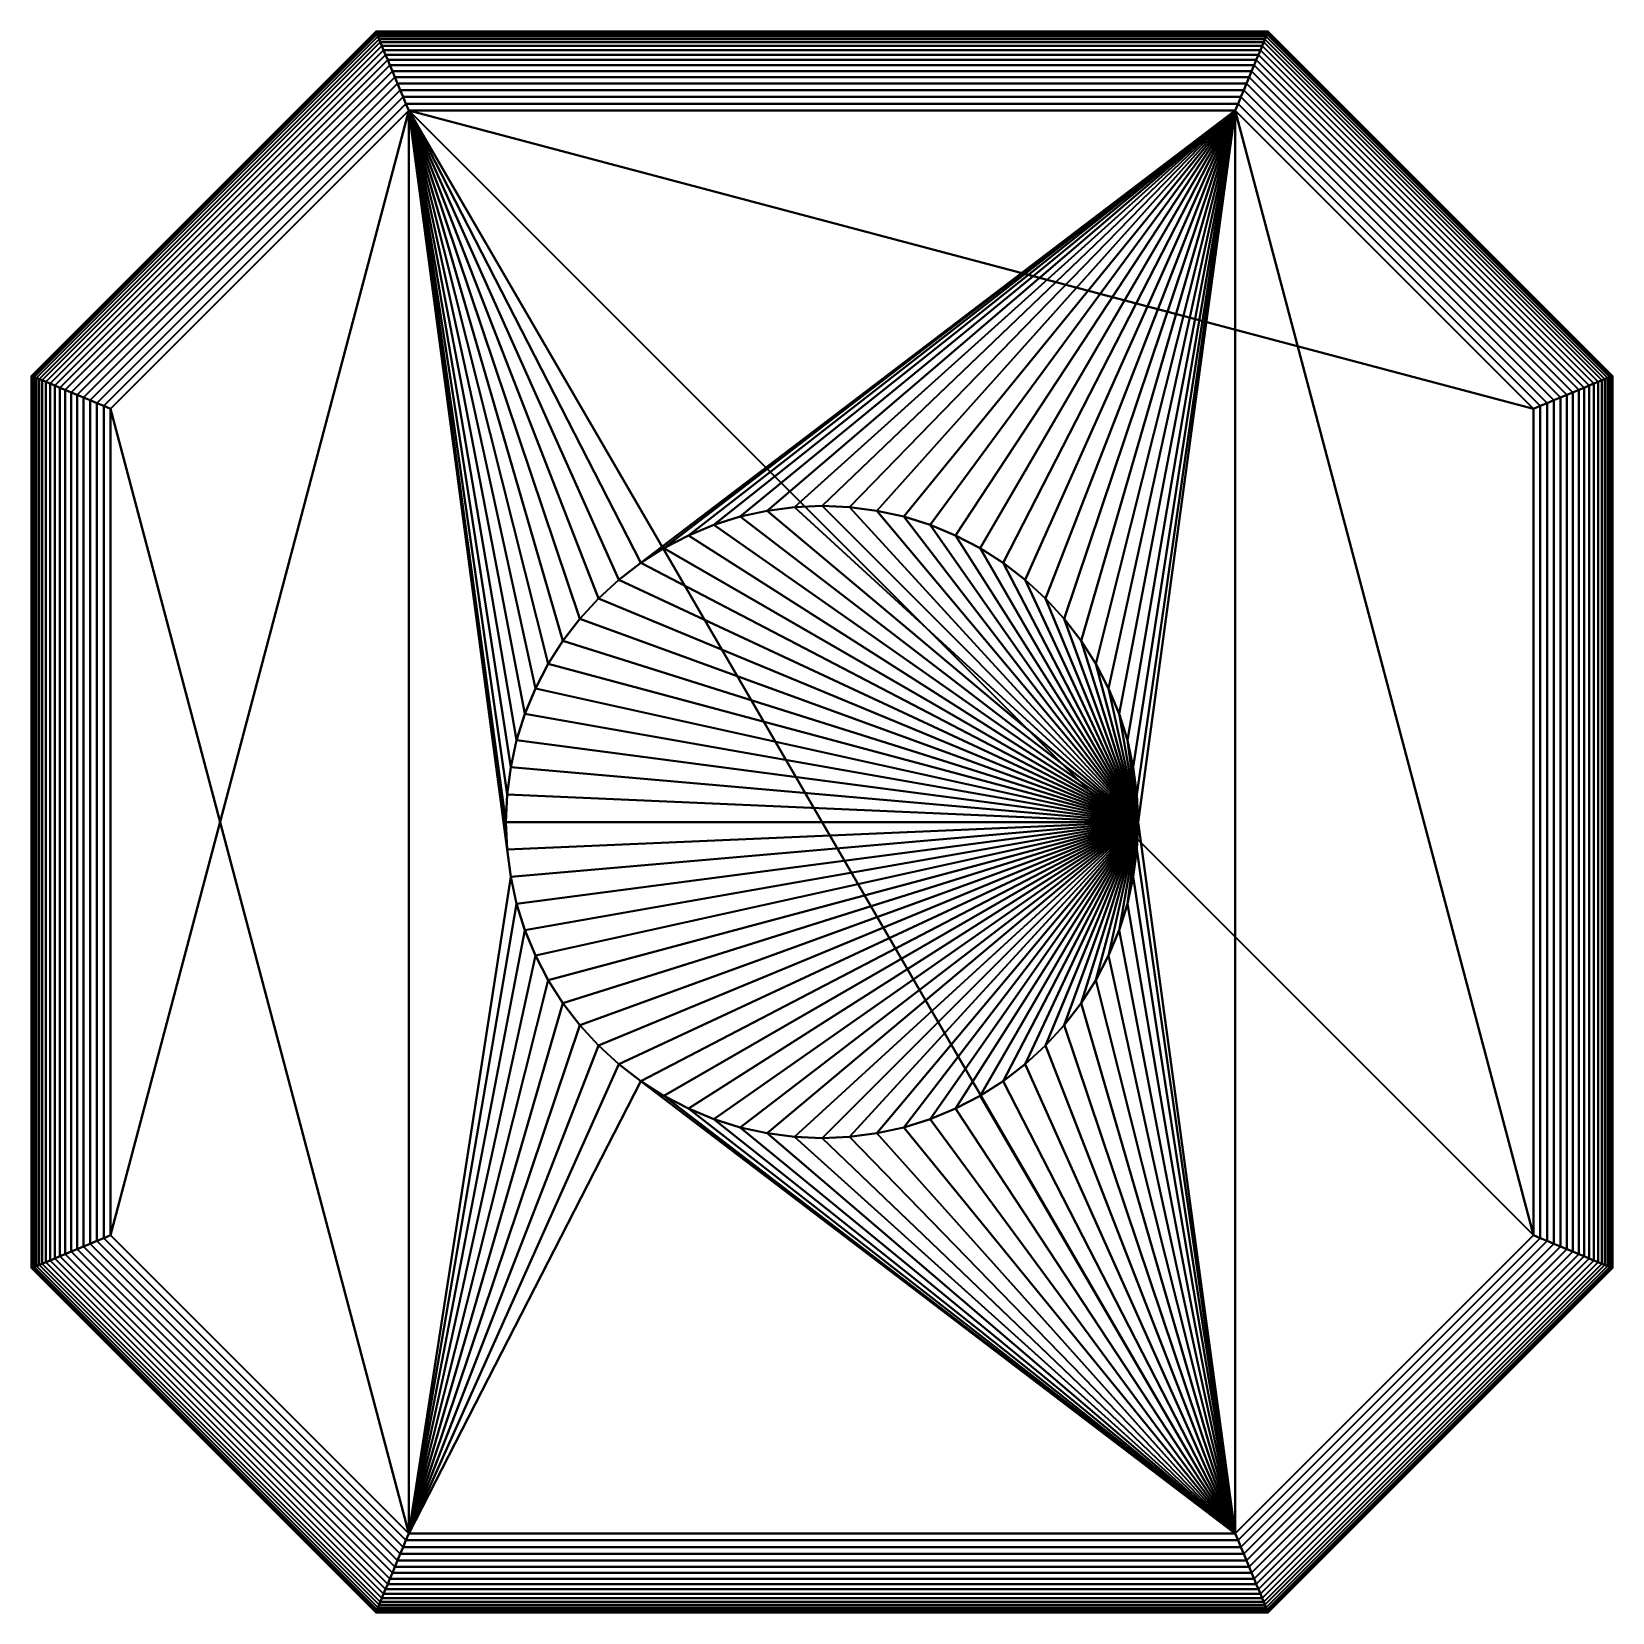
# Model space of a CAD drawing. Header units: millimetres. Extents: x 2 to 22, y -10 to 10.
import ezdxf

# ---------------------------------------------------------------- set-up
doc = ezdxf.new("R2010")
doc.units = ezdxf.units.MM
doc.layers.add('001', color=4, linetype='Continuous', lineweight=35)

msp = doc.modelspace()

# ---------------------------------------------------------------- meshes
at = {"layer": '001'}
mesh = msp.add_polyface(dxfattribs=at)
corners = [(2, 5.643, 1), (2, 5.643, 3), (6.357, 10, 3), (6.357, 10, 1), (2.004, 5.642, 3.087), (6.358, 9.996, 3.087), (6.358, 9.996, 0.913), (2.004, 5.642, 0.913), (6.664, 9.259, 0.034), (6.699, 9.174, 0.015), (2.826, 5.301, 0.015), (2.741, 5.336, 0.034), (6.629, 9.342, 0.06), (2.658, 5.371, 0.06), (6.596, 9.423, 0.094), (2.577, 5.404, 0.094), (6.564, 9.5, 0.134), (2.5, 5.436, 0.134), (6.533, 9.574, 0.181), (2.426, 5.467, 0.181), (6.505, 9.643, 0.234), (2.357, 5.495, 0.234), (6.478, 9.707, 0.293), (2.293, 5.522, 0.293), (6.454, 9.766, 0.357), (2.234, 5.546, 0.357), (6.432, 9.819, 0.426), (2.181, 5.568, 0.426), (6.412, 9.866, 0.5), (2.134, 5.588, 0.5), (6.396, 9.906, 0.577), (2.094, 5.604, 0.577), (6.382, 9.94, 0.658), (2.06, 5.618, 0.658), (6.371, 9.966, 0.741), (2.034, 5.629, 0.741), (6.363, 9.985, 0.826), (2.015, 5.637, 0.826), (6.363, 9.985, 3.174), (2.015, 5.637, 3.174), (6.371, 9.966, 3.259), (2.034, 5.629, 3.259), (6.382, 9.94, 3.342), (2.06, 5.618, 3.342), (6.396, 9.906, 3.423), (2.094, 5.604, 3.423), (6.412, 9.866, 3.5), (2.134, 5.588, 3.5), (6.432, 9.819, 3.574), (2.181, 5.568, 3.574), (6.454, 9.766, 3.643), (2.234, 5.546, 3.643), (6.478, 9.707, 3.707), (2.293, 5.522, 3.707), (6.505, 9.643, 3.766), (2.357, 5.495, 3.766), (6.533, 9.574, 3.819), (2.426, 5.467, 3.819), (6.564, 9.5, 3.866), (2.5, 5.436, 3.866), (6.596, 9.423, 3.906), (2.577, 5.404, 3.906), (6.629, 9.342, 3.94), (2.658, 5.371, 3.94), (6.664, 9.259, 3.966), (2.741, 5.336, 3.966), (6.699, 9.174, 3.985), (2.826, 5.301, 3.985)]
mesh.append_faces([[corners[k] for k in face] for face in [(0, 1, 2, 3), (4, 5, 2, 1), (0, 3, 6, 7), (8, 9, 10, 11), (12, 8, 11, 13), (14, 12, 13, 15), (16, 14, 15, 17), (18, 16, 17, 19), (20, 18, 19, 21), (22, 20, 21, 23), (24, 22, 23, 25), (26, 24, 25, 27), (28, 26, 27, 29), (30, 28, 29, 31), (32, 30, 31, 33), (34, 32, 33, 35), (36, 34, 35, 37), (6, 36, 37, 7), (38, 5, 4, 39), (40, 38, 39, 41), (42, 40, 41, 43), (44, 42, 43, 45), (46, 44, 45, 47), (48, 46, 47, 49), (50, 48, 49, 51), (52, 50, 51, 53), (54, 52, 53, 55), (56, 54, 55, 57), (58, 56, 57, 59), (60, 58, 59, 61), (62, 60, 61, 63), (64, 62, 63, 65), (66, 64, 65, 67)]])
mesh = msp.add_polyface(dxfattribs=at)
corners = [(17.229, 9, 4), (6.771, 9, 4), (9.706, 3.277, 4), (8.375, 1.69, 4), (8.536, 2, 4), (8.723, 2.294, 4), (8.936, 2.571, 4), (9.172, 2.828, 4), (9.429, 3.064, 4), (6.358, 9.996, 3.087), (17.642, 9.996, 3.087), (17.643, 10, 3), (6.357, 10, 3), (17.265, 9.087, 3.996), (6.735, 9.087, 3.996), (6.735, 9.087, 0.004), (17.265, 9.087, 0.004), (17.229, 9), (6.771, 9), (6.357, 10, 1), (17.643, 10, 1), (17.642, 9.996, 0.913), (6.358, 9.996, 0.913), (17.301, 9.174, 0.015), (6.699, 9.174, 0.015), (17.336, 9.259, 0.034), (6.664, 9.259, 0.034), (17.371, 9.342, 0.06), (6.629, 9.342, 0.06), (17.404, 9.423, 0.094), (6.596, 9.423, 0.094), (17.436, 9.5, 0.134), (6.564, 9.5, 0.134), (17.467, 9.574, 0.181), (6.533, 9.574, 0.181), (17.495, 9.643, 0.234), (6.505, 9.643, 0.234), (17.522, 9.707, 0.293), (6.478, 9.707, 0.293), (17.546, 9.766, 0.357), (6.454, 9.766, 0.357), (17.568, 9.819, 0.426), (6.432, 9.819, 0.426), (17.604, 9.906, 0.577), (17.588, 9.866, 0.5), (6.412, 9.866, 0.5), (6.396, 9.906, 0.577), (17.618, 9.94, 0.658), (6.382, 9.94, 0.658), (17.629, 9.966, 0.741), (6.371, 9.966, 0.741), (17.637, 9.985, 0.826), (6.363, 9.985, 0.826), (17.637, 9.985, 3.174), (6.363, 9.985, 3.174), (17.618, 9.94, 3.342), (17.629, 9.966, 3.259), (6.371, 9.966, 3.259), (6.382, 9.94, 3.342), (17.604, 9.906, 3.423), (6.396, 9.906, 3.423), (17.568, 9.819, 3.574), (17.588, 9.866, 3.5), (6.412, 9.866, 3.5), (6.432, 9.819, 3.574), (17.546, 9.766, 3.643), (6.454, 9.766, 3.643), (17.522, 9.707, 3.707), (6.478, 9.707, 3.707), (17.436, 9.5, 3.866), (17.467, 9.574, 3.819), (6.533, 9.574, 3.819), (6.564, 9.5, 3.866), (17.371, 9.342, 3.94), (17.404, 9.423, 3.906), (6.596, 9.423, 3.906), (6.629, 9.342, 3.94)]
mesh.append_faces([[corners[k] for k in face] for face in [(9, 10, 11, 12), (1, 0, 13, 14), (15, 16, 17, 18), (19, 20, 21, 22), (23, 16, 15, 24), (25, 23, 24, 26), (27, 25, 26, 28), (29, 27, 28, 30), (31, 29, 30, 32), (33, 31, 32, 34), (35, 33, 34, 36), (37, 35, 36, 38), (39, 37, 38, 40), (41, 39, 40, 42), (43, 44, 45, 46), (47, 43, 46, 48), (49, 47, 48, 50), (21, 51, 52, 22), (53, 10, 9, 54), (55, 56, 57, 58), (59, 55, 58, 60), (61, 62, 63, 64), (65, 61, 64, 66), (67, 65, 66, 68), (69, 70, 71, 72), (73, 74, 75, 76)]])
mesh.append_faces([[corners[k] for k in face] for face in [(1, 3, 4), (1, 4, 5), (1, 5, 6), (1, 6, 7), (1, 7, 8), (1, 8, 2)]], dxfattribs={"vtx0": -1, "vtx2": -1})
mesh.append_faces([[corners[k] for k in face] for face in [(0, 1, 2)]], dxfattribs={"vtx1": -1, "vtx2": -1})
mesh = msp.add_polyface(dxfattribs=at)
corners = [(6.357, 10, 1), (6.357, 10, 3), (17.643, 10, 3), (17.643, 10, 1), (17.229, 9, 4), (9.706, 3.277, 4), (10, 3.464, 4), (10.31, 3.625, 4), (10.632, 3.759, 4), (10.965, 3.864, 4), (11.305, 3.939, 4), (11.651, 3.985, 4), (12, 4, 4), (12.349, 3.985, 4), (12.695, 3.939, 4), (13.035, 3.864, 4), (13.368, 3.759, 4), (13.69, 3.625, 4), (14, 3.464, 4), (14.294, 3.277, 4), (14.571, 3.064, 4), (14.828, 2.828, 4), (15.064, 2.571, 4), (15.277, 2.294, 4), (6.771, 9), (17.229, 9), (21, 5.229), (12.695, 3.939, 25), (13.035, 3.864, 25), (12.349, 3.985, 25), (12, 4, 25), (17.588, 9.866, 0.5), (17.568, 9.819, 0.426), (6.432, 9.819, 0.426), (6.412, 9.866, 0.5), (17.637, 9.985, 0.826), (17.629, 9.966, 0.741), (6.371, 9.966, 0.741), (6.363, 9.985, 0.826), (17.629, 9.966, 3.259), (17.637, 9.985, 3.174), (6.363, 9.985, 3.174), (6.371, 9.966, 3.259), (17.588, 9.866, 3.5), (17.604, 9.906, 3.423), (6.396, 9.906, 3.423), (6.412, 9.866, 3.5), (17.495, 9.643, 3.766), (17.522, 9.707, 3.707), (6.478, 9.707, 3.707), (6.505, 9.643, 3.766), (17.467, 9.574, 3.819), (6.533, 9.574, 3.819), (17.404, 9.423, 3.906), (17.436, 9.5, 3.866), (6.564, 9.5, 3.866), (6.596, 9.423, 3.906), (17.336, 9.259, 3.966), (17.371, 9.342, 3.94), (6.629, 9.342, 3.94), (6.664, 9.259, 3.966), (17.301, 9.174, 3.985), (6.699, 9.174, 3.985), (17.265, 9.087, 3.996), (6.735, 9.087, 3.996)]
mesh.append_faces([[corners[k] for k in face] for face in [(0, 1, 2, 3), (15, 14, 27, 28), (14, 13, 29, 27), (13, 12, 30, 29), (31, 32, 33, 34), (35, 36, 37, 38), (39, 40, 41, 42), (43, 44, 45, 46), (47, 48, 49, 50), (51, 47, 50, 52), (53, 54, 55, 56), (57, 58, 59, 60), (61, 57, 60, 62), (63, 61, 62, 64)]])
mesh.append_faces([[corners[k] for k in face] for face in [(4, 5, 6), (4, 6, 7), (4, 7, 8), (4, 8, 9), (4, 9, 10), (4, 10, 11), (4, 11, 12), (4, 12, 13), (4, 13, 14), (4, 14, 15), (4, 15, 16), (4, 16, 17), (4, 17, 18), (4, 18, 19), (4, 19, 20), (4, 20, 21), (4, 21, 22), (4, 22, 23)]], dxfattribs={"vtx0": -1, "vtx2": -1})
mesh.append_faces([[corners[k] for k in face] for face in [(24, 25, 26)]], dxfattribs={"vtx2": -1})
mesh = msp.add_polyface(dxfattribs=at)
corners = [(17.643, 10, 1), (17.643, 10, 3), (22, 5.643, 3), (22, 5.643, 1), (17.642, 9.996, 3.087), (21.996, 5.642, 3.087), (21.996, 5.642, 0.913), (17.642, 9.996, 0.913), (21.259, 5.336, 0.034), (21.174, 5.301, 0.015), (17.301, 9.174, 0.015), (17.336, 9.259, 0.034), (21.342, 5.371, 0.06), (17.371, 9.342, 0.06), (21.423, 5.404, 0.094), (17.404, 9.423, 0.094), (21.5, 5.436, 0.134), (17.436, 9.5, 0.134), (21.574, 5.467, 0.181), (17.467, 9.574, 0.181), (21.643, 5.495, 0.234), (17.495, 9.643, 0.234), (21.707, 5.522, 0.293), (17.522, 9.707, 0.293), (21.766, 5.546, 0.357), (17.546, 9.766, 0.357), (21.819, 5.568, 0.426), (17.568, 9.819, 0.426), (21.866, 5.588, 0.5), (17.588, 9.866, 0.5), (21.906, 5.604, 0.577), (17.604, 9.906, 0.577), (21.94, 5.618, 0.658), (17.618, 9.94, 0.658), (21.966, 5.629, 0.741), (17.629, 9.966, 0.741), (21.985, 5.637, 0.826), (17.637, 9.985, 0.826), (21.985, 5.637, 3.174), (17.637, 9.985, 3.174), (21.966, 5.629, 3.259), (17.629, 9.966, 3.259), (21.94, 5.618, 3.342), (17.618, 9.94, 3.342), (21.906, 5.604, 3.423), (17.604, 9.906, 3.423), (21.866, 5.588, 3.5), (17.588, 9.866, 3.5), (21.819, 5.568, 3.574), (17.568, 9.819, 3.574), (21.766, 5.546, 3.643), (17.546, 9.766, 3.643), (21.707, 5.522, 3.707), (17.522, 9.707, 3.707), (21.643, 5.495, 3.766), (17.495, 9.643, 3.766), (21.574, 5.467, 3.819), (17.467, 9.574, 3.819), (21.5, 5.436, 3.866), (17.436, 9.5, 3.866), (21.423, 5.404, 3.906), (17.404, 9.423, 3.906), (21.342, 5.371, 3.94), (17.371, 9.342, 3.94), (21.259, 5.336, 3.966), (17.336, 9.259, 3.966), (21.174, 5.301, 3.985), (17.301, 9.174, 3.985)]
mesh.append_faces([[corners[k] for k in face] for face in [(0, 1, 2, 3), (4, 5, 2, 1), (0, 3, 6, 7), (8, 9, 10, 11), (12, 8, 11, 13), (14, 12, 13, 15), (16, 14, 15, 17), (18, 16, 17, 19), (20, 18, 19, 21), (22, 20, 21, 23), (24, 22, 23, 25), (26, 24, 25, 27), (28, 26, 27, 29), (30, 28, 29, 31), (32, 30, 31, 33), (34, 32, 33, 35), (36, 34, 35, 37), (6, 36, 37, 7), (38, 5, 4, 39), (40, 38, 39, 41), (42, 40, 41, 43), (44, 42, 43, 45), (46, 44, 45, 47), (48, 46, 47, 49), (50, 48, 49, 51), (52, 50, 51, 53), (54, 52, 53, 55), (56, 54, 55, 57), (58, 56, 57, 59), (60, 58, 59, 61), (62, 60, 61, 63), (64, 62, 63, 65), (66, 64, 65, 67)]])
mesh = msp.add_polyface(dxfattribs=at)
corners = [(6.771, 9, 4), (3, 5.229, 4), (6.771, -9, 4), (8.061, -0.695, 4), (8.015, -0.349, 4), (8, 0, 4), (8.015, 0.349, 4), (8.061, 0.695, 4), (2.004, -5.642, 3.087), (2.004, 5.642, 3.087), (2, 5.643, 3), (2, -5.643, 3), (3, -5.229, 4), (2.913, 5.265, 3.996), (2.913, -5.265, 3.996), (6.735, 9.087, 3.996), (6.771, 9), (3, -5.229), (3, 5.229), (2.913, -5.265, 0.004), (2.913, 5.265, 0.004), (6.735, 9.087, 0.004), (2.826, 5.301, 0.015), (2.826, -5.301, 0.015), (2.741, 5.336, 0.034), (2.741, -5.336, 0.034), (2.5, 5.436, 0.134), (2.577, 5.404, 0.094), (2.577, -5.404, 0.094), (2.5, -5.436, 0.134), (2.426, 5.467, 0.181), (2.426, -5.467, 0.181), (2.357, 5.495, 0.234), (2.357, -5.495, 0.234), (2.181, 5.568, 0.426), (2.234, 5.546, 0.357), (2.234, -5.546, 0.357), (2.181, -5.568, 0.426), (2.094, 5.604, 0.577), (2.134, 5.588, 0.5), (2.134, -5.588, 0.5), (2.094, -5.604, 0.577), (2.06, 5.618, 0.658), (2.06, -5.618, 0.658), (2.034, 5.629, 0.741), (2.034, -5.629, 0.741), (2.015, 5.637, 0.826), (2.015, -5.637, 0.826), (6.699, 9.174, 0.015), (2.015, 5.637, 3.174), (2.015, -5.637, 3.174), (2.034, 5.629, 3.259), (2.034, -5.629, 3.259), (2.06, 5.618, 3.342), (2.06, -5.618, 3.342), (2.094, 5.604, 3.423), (2.094, -5.604, 3.423), (2.234, 5.546, 3.643), (2.181, 5.568, 3.574), (2.181, -5.568, 3.574), (2.234, -5.546, 3.643), (2.658, 5.371, 3.94), (2.577, 5.404, 3.906), (2.577, -5.404, 3.906), (2.658, -5.371, 3.94), (2.741, 5.336, 3.966), (2.741, -5.336, 3.966), (2.826, 5.301, 3.985), (2.826, -5.301, 3.985), (6.699, 9.174, 3.985)]
mesh.append_faces([[corners[k] for k in face] for face in [(8, 9, 10, 11), (12, 1, 13, 14), (1, 0, 15, 13), (19, 20, 18, 17), (20, 21, 16, 18), (22, 20, 19, 23), (24, 22, 23, 25), (26, 27, 28, 29), (30, 26, 29, 31), (32, 30, 31, 33), (34, 35, 36, 37), (38, 39, 40, 41), (42, 38, 41, 43), (44, 42, 43, 45), (46, 44, 45, 47), (48, 21, 20, 22), (49, 9, 8, 50), (51, 49, 50, 52), (53, 51, 52, 54), (55, 53, 54, 56), (57, 58, 59, 60), (61, 62, 63, 64), (65, 61, 64, 66), (67, 65, 66, 68), (13, 67, 68, 14), (15, 69, 67, 13)]])
mesh.append_faces([[corners[k] for k in face] for face in [(16, 17, 18)]], dxfattribs={"vtx0": -1})
mesh.append_faces([[corners[k] for k in face] for face in [(0, 3, 4), (0, 4, 5), (0, 5, 6), (0, 6, 7)]], dxfattribs={"vtx0": -1, "vtx2": -1})
mesh.append_faces([[corners[k] for k in face] for face in [(0, 1, 2)]], dxfattribs={"vtx1": -1, "vtx2": -1})
mesh = msp.add_polyface(dxfattribs=at)
corners = [(2, -5.643, 1), (2, -5.643, 3), (2, 5.643, 3), (2, 5.643, 1), (6.771, 9, 4), (6.771, -9, 4), (8.061, -0.695, 4), (8.936, -2.571, 4), (8.723, -2.294, 4), (8.536, -2, 4), (8.375, -1.69, 4), (8.241, -1.368, 4), (8.136, -1.035, 4), (3, 5.229, 4), (3, -5.229, 4), (2.913, -5.265, 3.996), (6.735, -9.087, 3.996), (6.771, 9), (6.771, -9), (3, -5.229), (6.735, -9.087, 0.004), (2.913, -5.265, 0.004), (2.004, 5.642, 0.913), (2.004, -5.642, 0.913), (8, 0, 4), (8.015, -0.349, 4), (8.015, -0.349, 25), (8, 0, 25), (8.061, -0.695, 25), (8.136, -1.035, 25), (8.241, -1.368, 25), (2.826, -5.301, 0.015), (6.699, -9.174, 0.015), (2.741, -5.336, 0.034), (6.664, -9.259, 0.034), (2.658, 5.371, 0.06), (2.741, 5.336, 0.034), (2.658, -5.371, 0.06), (2.577, 5.404, 0.094), (2.577, -5.404, 0.094), (2.293, 5.522, 0.293), (2.357, 5.495, 0.234), (2.357, -5.495, 0.234), (2.293, -5.522, 0.293), (2.234, 5.546, 0.357), (2.234, -5.546, 0.357), (2.134, 5.588, 0.5), (2.181, 5.568, 0.426), (2.181, -5.568, 0.426), (2.134, -5.588, 0.5), (2.015, 5.637, 0.826), (2.015, -5.637, 0.826), (2.826, -5.301, 3.985), (6.699, -9.174, 3.985), (2.134, 5.588, 3.5), (2.094, 5.604, 3.423), (2.094, -5.604, 3.423), (2.134, -5.588, 3.5), (2.181, 5.568, 3.574), (2.181, -5.568, 3.574), (2.293, 5.522, 3.707), (2.234, 5.546, 3.643), (2.234, -5.546, 3.643), (2.293, -5.522, 3.707), (2.357, 5.495, 3.766), (2.357, -5.495, 3.766), (2.426, 5.467, 3.819), (2.426, -5.467, 3.819), (2.5, 5.436, 3.866), (2.5, -5.436, 3.866), (2.577, 5.404, 3.906), (2.577, -5.404, 3.906)]
mesh.append_faces([[corners[k] for k in face] for face in [(0, 1, 2, 3), (5, 14, 15, 16), (20, 21, 19, 18), (0, 3, 22, 23), (24, 25, 26, 27), (25, 6, 28, 26), (6, 12, 29, 28), (12, 11, 30, 29), (31, 21, 20, 32), (33, 31, 32, 34), (35, 36, 33, 37), (38, 35, 37, 39), (40, 41, 42, 43), (44, 40, 43, 45), (46, 47, 48, 49), (22, 50, 51, 23), (15, 52, 53, 16), (54, 55, 56, 57), (58, 54, 57, 59), (60, 61, 62, 63), (64, 60, 63, 65), (66, 64, 65, 67), (68, 66, 67, 69), (70, 68, 69, 71)]])
mesh.append_faces([[corners[k] for k in face] for face in [(5, 13, 14)]], dxfattribs={"vtx0": -1})
mesh.append_faces([[corners[k] for k in face] for face in [(4, 5, 6)]], dxfattribs={"vtx0": -1, "vtx1": -1, "vtx2": -1})
mesh.append_faces([[corners[k] for k in face] for face in [(5, 7, 8), (5, 8, 9), (5, 9, 10), (5, 10, 11), (5, 11, 12), (5, 12, 6), (17, 18, 19)]], dxfattribs={"vtx0": -1, "vtx2": -1})
mesh = msp.add_polyface(dxfattribs=at)
corners = [(17.229, -9, 4), (9.706, -3.277, 4), (6.771, -9, 4), (9.429, -3.064, 4), (9.172, -2.828, 4), (8.936, -2.571, 4), (6.735, -9.087, 3.996), (17.265, -9.087, 3.996), (6.771, 9), (17.229, -9), (6.771, -9), (17.265, -9.087, 0.004), (6.735, -9.087, 0.004), (8.241, -1.368, 4), (8.375, -1.69, 4), (8.375, -1.69, 25), (8.241, -1.368, 25), (8.536, -2, 4), (8.536, -2, 25), (8.723, -2.294, 4), (8.723, -2.294, 25), (8.936, -2.571, 25), (9.172, -2.828, 25), (9.429, -3.064, 25), (9.706, -3.277, 25), (10, -3.464, 4), (10, -3.464, 25), (10.31, -3.625, 4), (10.31, -3.625, 25), (10.632, -3.759, 4), (10.632, -3.759, 25), (10.965, -3.864, 4), (10.965, -3.864, 25), (11.305, -3.939, 4), (11.305, -3.939, 25), (11.651, -3.985, 4), (11.651, -3.985, 25), (12, -4, 4), (12, -4, 25), (16, 0, 25), (8, 0, 25), (8.015, -0.349, 25), (8.061, -0.695, 25), (8.136, -1.035, 25)]
mesh.append_faces([[corners[k] for k in face] for face in [(0, 2, 6, 7), (11, 12, 10, 9), (13, 14, 15, 16), (14, 17, 18, 15), (17, 19, 20, 18), (19, 5, 21, 20), (5, 4, 22, 21), (4, 3, 23, 22), (3, 1, 24, 23), (1, 25, 26, 24), (25, 27, 28, 26), (27, 29, 30, 28), (29, 31, 32, 30), (31, 33, 34, 32), (33, 35, 36, 34), (35, 37, 38, 36)]])
mesh.append_faces([[corners[k] for k in face] for face in [(0, 1, 2)]], dxfattribs={"vtx0": -1, "vtx1": -1})
mesh.append_faces([[corners[k] for k in face] for face in [(2, 1, 3), (2, 3, 4), (2, 4, 5), (8, 9, 10), (39, 40, 41), (39, 41, 42), (39, 42, 43), (39, 43, 16), (39, 16, 15), (39, 15, 18), (39, 18, 20), (39, 20, 21), (39, 21, 22), (39, 22, 23), (39, 23, 24), (39, 24, 26)]], dxfattribs={"vtx0": -1, "vtx2": -1})
mesh = msp.add_polyface(dxfattribs=at)
corners = [(22, 5.643, 1), (22, 5.643, 3), (22, -5.643, 3), (22, -5.643, 1), (17.229, 9, 4), (15.277, 2.294, 4), (15.464, 2, 4), (15.625, 1.69, 4), (15.759, 1.368, 4), (15.864, 1.035, 4), (15.939, 0.695, 4), (15.985, 0.349, 4), (16, 0, 4), (21, -5.229, 4), (21, 5.229, 4), (21.087, 5.265, 3.996), (17.265, 9.087, 3.996), (21.996, 5.642, 3.087), (21.996, -5.642, 3.087), (21.087, -5.265, 3.996), (6.771, 9), (21, 5.229), (21, -5.229), (17.265, 9.087, 0.004), (21.087, 5.265, 0.004), (17.229, 9), (15.985, 0.349, 25), (16, 0, 25), (15.939, 0.695, 25), (15.864, 1.035, 25), (15.759, 1.368, 25), (21.174, 5.301, 0.015), (17.301, 9.174, 0.015), (21.174, 5.301, 3.985), (17.301, 9.174, 3.985), (21.966, -5.629, 3.259), (21.985, -5.637, 3.174), (21.985, 5.637, 3.174), (21.966, 5.629, 3.259), (21.94, -5.618, 3.342), (21.94, 5.618, 3.342), (21.906, -5.604, 3.423), (21.906, 5.604, 3.423), (21.866, -5.588, 3.5), (21.866, 5.588, 3.5), (21.819, -5.568, 3.574), (21.819, 5.568, 3.574), (21.766, -5.546, 3.643), (21.766, 5.546, 3.643), (21.707, -5.522, 3.707), (21.707, 5.522, 3.707), (21.643, -5.495, 3.766), (21.643, 5.495, 3.766), (21.5, -5.436, 3.866), (21.574, -5.467, 3.819), (21.574, 5.467, 3.819), (21.5, 5.436, 3.866), (21.423, -5.404, 3.906), (21.423, 5.404, 3.906), (21.174, -5.301, 3.985)]
mesh.append_faces([[corners[k] for k in face] for face in [(0, 1, 2, 3), (4, 14, 15, 16), (17, 18, 2, 1), (14, 13, 19, 15), (23, 24, 21, 25), (12, 11, 26, 27), (11, 10, 28, 26), (10, 9, 29, 28), (31, 24, 23, 32), (15, 33, 34, 16), (35, 36, 37, 38), (39, 35, 38, 40), (41, 39, 40, 42), (43, 41, 42, 44), (45, 43, 44, 46), (47, 45, 46, 48), (49, 47, 48, 50), (51, 49, 50, 52), (53, 54, 55, 56), (57, 53, 56, 58), (19, 59, 33, 15)]])
mesh.append_faces([[corners[k] for k in face] for face in [(4, 13, 14)]], dxfattribs={"vtx0": -1})
mesh.append_faces([[corners[k] for k in face] for face in [(4, 5, 6), (4, 6, 7), (4, 7, 8), (4, 8, 9), (4, 9, 10), (4, 10, 11), (4, 11, 12), (20, 21, 22), (27, 28, 29), (27, 29, 30)]], dxfattribs={"vtx0": -1, "vtx2": -1})
mesh.append_faces([[corners[k] for k in face] for face in [(27, 26, 28)]], dxfattribs={"vtx2": -1})
mesh = msp.add_polyface(dxfattribs=at)
corners = [(6.771, 9, 4), (8.061, 0.695, 4), (8.136, 1.035, 4), (8.241, 1.368, 4), (8.375, 1.69, 4), (12, 4, 4), (11.651, 3.985, 4), (11.651, 3.985, 25), (12, 4, 25), (11.305, 3.939, 4), (11.305, 3.939, 25), (10.965, 3.864, 4), (10.965, 3.864, 25), (10.632, 3.759, 4), (10.632, 3.759, 25), (10.31, 3.625, 4), (10.31, 3.625, 25), (10, 3.464, 4), (10, 3.464, 25), (9.706, 3.277, 4), (9.706, 3.277, 25), (9.429, 3.064, 4), (9.429, 3.064, 25), (9.172, 2.828, 4), (9.172, 2.828, 25), (8.936, 2.571, 4), (8.936, 2.571, 25), (8.723, 2.294, 4), (8.723, 2.294, 25), (8.536, 2, 4), (8.536, 2, 25), (8.375, 1.69, 25), (8.241, 1.368, 25), (8.136, 1.035, 25), (8.061, 0.695, 25), (8.015, 0.349, 4), (8.015, 0.349, 25), (8, 0, 4), (8, 0, 25), (16, 0, 25)]
mesh.append_faces([[corners[k] for k in face] for face in [(5, 6, 7, 8), (6, 9, 10, 7), (9, 11, 12, 10), (11, 13, 14, 12), (13, 15, 16, 14), (15, 17, 18, 16), (17, 19, 20, 18), (19, 21, 22, 20), (21, 23, 24, 22), (23, 25, 26, 24), (25, 27, 28, 26), (27, 29, 30, 28), (29, 4, 31, 30), (4, 3, 32, 31), (3, 2, 33, 32), (2, 1, 34, 33), (1, 35, 36, 34), (35, 37, 38, 36)]])
mesh.append_faces([[corners[k] for k in face] for face in [(0, 1, 2), (0, 2, 3), (0, 3, 4), (39, 18, 20), (39, 20, 22), (39, 22, 24), (39, 24, 26), (39, 26, 28), (39, 28, 30), (39, 30, 31), (39, 31, 32), (39, 32, 33), (39, 33, 34), (39, 34, 36), (39, 36, 38)]], dxfattribs={"vtx0": -1, "vtx2": -1})
mesh = msp.add_polyface(dxfattribs=at)
corners = [(6.771, 9), (21, -5.229), (17.229, -9), (14.828, -2.828, 4), (15.064, -2.571, 4), (15.064, -2.571, 25), (14.828, -2.828, 25), (15.277, -2.294, 4), (15.277, -2.294, 25), (15.464, -2, 4), (15.464, -2, 25), (15.625, -1.69, 4), (15.625, -1.69, 25), (15.759, -1.368, 4), (15.759, -1.368, 25), (15.864, -1.035, 4), (15.864, -1.035, 25), (15.939, -0.695, 4), (15.939, -0.695, 25), (15.985, -0.349, 4), (15.985, -0.349, 25), (16, 0, 4), (16, 0, 25), (10, -3.464, 25), (10.31, -3.625, 25), (10.632, -3.759, 25), (10.965, -3.864, 25), (11.305, -3.939, 25), (11.651, -3.985, 25), (12, -4, 25), (12.349, -3.985, 25), (12.695, -3.939, 25), (13.035, -3.864, 25), (13.368, -3.759, 25), (13.69, -3.625, 25), (14, -3.464, 25), (14.294, -3.277, 25), (14.571, -3.064, 25)]
mesh.append_faces([[corners[k] for k in face] for face in [(3, 4, 5, 6), (4, 7, 8, 5), (7, 9, 10, 8), (9, 11, 12, 10), (11, 13, 14, 12), (13, 15, 16, 14), (15, 17, 18, 16), (17, 19, 20, 18), (19, 21, 22, 20)]])
mesh.append_faces([[corners[k] for k in face] for face in [(22, 18, 20)]], dxfattribs={"vtx0": -1})
mesh.append_faces([[corners[k] for k in face] for face in [(0, 1, 2), (22, 23, 24), (22, 24, 25), (22, 25, 26), (22, 26, 27), (22, 27, 28), (22, 28, 29), (22, 29, 30), (22, 30, 31), (22, 31, 32), (22, 32, 33), (22, 33, 34), (22, 34, 35), (22, 35, 36), (22, 36, 37), (22, 37, 6), (22, 6, 5), (22, 5, 8), (22, 8, 10), (22, 10, 12), (22, 12, 14), (22, 14, 16), (22, 16, 18)]], dxfattribs={"vtx0": -1, "vtx2": -1})
mesh = msp.add_polyface(dxfattribs=at)
corners = [(17.229, 9, 4), (16, 0, 4), (17.229, -9, 4), (21, -5.229, 4), (15.985, -0.349, 4), (15.939, -0.695, 4), (15.864, -1.035, 4), (15.759, -1.368, 4), (17.265, -9.087, 3.996), (21.087, -5.265, 3.996), (21.087, 5.265, 0.004), (21.087, -5.265, 0.004), (21, -5.229), (21, 5.229), (22, 5.643, 1), (22, -5.643, 1), (21.996, -5.642, 0.913), (21.996, 5.642, 0.913), (17.265, -9.087, 0.004), (17.229, -9), (21.174, -5.301, 0.015), (21.174, 5.301, 0.015), (21.259, -5.336, 0.034), (21.259, 5.336, 0.034), (21.342, -5.371, 0.06), (21.342, 5.371, 0.06), (21.423, -5.404, 0.094), (21.423, 5.404, 0.094), (21.5, -5.436, 0.134), (21.5, 5.436, 0.134), (21.574, -5.467, 0.181), (21.574, 5.467, 0.181), (21.643, -5.495, 0.234), (21.643, 5.495, 0.234), (21.707, -5.522, 0.293), (21.707, 5.522, 0.293), (21.766, -5.546, 0.357), (21.766, 5.546, 0.357), (21.819, -5.568, 0.426), (21.819, 5.568, 0.426), (21.866, -5.588, 0.5), (21.866, 5.588, 0.5), (21.906, -5.604, 0.577), (21.906, 5.604, 0.577), (21.94, -5.618, 0.658), (21.94, 5.618, 0.658), (21.966, -5.629, 0.741), (21.966, 5.629, 0.741), (21.985, -5.637, 0.826), (21.985, 5.637, 0.826), (17.301, -9.174, 0.015), (21.985, -5.637, 3.174), (21.996, -5.642, 3.087), (21.996, 5.642, 3.087), (21.985, 5.637, 3.174), (21.574, -5.467, 3.819), (21.643, -5.495, 3.766), (21.643, 5.495, 3.766), (21.574, 5.467, 3.819), (21.342, -5.371, 3.94), (21.423, -5.404, 3.906), (21.423, 5.404, 3.906), (21.342, 5.371, 3.94), (21.259, -5.336, 3.966), (21.259, 5.336, 3.966), (21.174, -5.301, 3.985), (21.174, 5.301, 3.985), (17.301, -9.174, 3.985)]
mesh.append_faces([[corners[k] for k in face] for face in [(3, 2, 8, 9), (10, 11, 12, 13), (14, 15, 16, 17), (11, 18, 19, 12), (20, 11, 10, 21), (22, 20, 21, 23), (24, 22, 23, 25), (26, 24, 25, 27), (28, 26, 27, 29), (30, 28, 29, 31), (32, 30, 31, 33), (34, 32, 33, 35), (36, 34, 35, 37), (38, 36, 37, 39), (40, 38, 39, 41), (42, 40, 41, 43), (44, 42, 43, 45), (46, 44, 45, 47), (48, 46, 47, 49), (16, 48, 49, 17), (50, 18, 11, 20), (51, 52, 53, 54), (55, 56, 57, 58), (59, 60, 61, 62), (63, 59, 62, 64), (65, 63, 64, 66), (8, 67, 65, 9)]])
mesh.append_faces([[corners[k] for k in face] for face in [(0, 1, 2)]], dxfattribs={"vtx0": -1, "vtx1": -1, "vtx2": -1})
mesh.append_faces([[corners[k] for k in face] for face in [(0, 2, 3), (2, 1, 4), (2, 4, 5), (2, 5, 6), (2, 6, 7)]], dxfattribs={"vtx0": -1, "vtx2": -1})
mesh = msp.add_polyface(dxfattribs=at)
corners = [(15.864, 1.035, 4), (15.759, 1.368, 4), (15.759, 1.368, 25), (15.864, 1.035, 25), (15.625, 1.69, 4), (15.625, 1.69, 25), (15.464, 2, 4), (15.464, 2, 25), (15.277, 2.294, 4), (15.277, 2.294, 25), (15.064, 2.571, 4), (15.064, 2.571, 25), (14.828, 2.828, 4), (14.828, 2.828, 25), (14.571, 3.064, 4), (14.571, 3.064, 25), (14.294, 3.277, 4), (14.294, 3.277, 25), (14, 3.464, 4), (14, 3.464, 25), (13.69, 3.625, 4), (13.69, 3.625, 25), (13.368, 3.759, 4), (13.368, 3.759, 25), (13.035, 3.864, 4), (13.035, 3.864, 25), (16, 0, 25), (12.695, 3.939, 25), (12.349, 3.985, 25), (12, 4, 25), (11.651, 3.985, 25), (11.305, 3.939, 25), (10.965, 3.864, 25), (10.632, 3.759, 25), (10.31, 3.625, 25), (10, 3.464, 25)]
mesh.append_faces([[corners[k] for k in face] for face in [(0, 1, 2, 3), (1, 4, 5, 2), (4, 6, 7, 5), (6, 8, 9, 7), (8, 10, 11, 9), (10, 12, 13, 11), (12, 14, 15, 13), (14, 16, 17, 15), (16, 18, 19, 17), (18, 20, 21, 19), (20, 22, 23, 21), (22, 24, 25, 23)]])
mesh.append_faces([[corners[k] for k in face] for face in [(26, 2, 5), (26, 5, 7), (26, 7, 9), (26, 9, 11), (26, 11, 13), (26, 13, 15), (26, 15, 17), (26, 17, 19), (26, 19, 21), (26, 21, 23), (26, 23, 25), (26, 25, 27), (26, 27, 28), (26, 28, 29), (26, 29, 30), (26, 30, 31), (26, 31, 32), (26, 32, 33), (26, 33, 34), (26, 34, 35)]], dxfattribs={"vtx0": -1, "vtx2": -1})
mesh = msp.add_polyface(dxfattribs=at)
corners = [(17.229, -9, 4), (15.759, -1.368, 4), (15.625, -1.69, 4), (15.464, -2, 4), (15.277, -2.294, 4), (15.064, -2.571, 4), (14.828, -2.828, 4), (14.571, -3.064, 4), (14.294, -3.277, 4), (14, -3.464, 4), (13.69, -3.625, 4), (13.368, -3.759, 4), (13.035, -3.864, 4), (12.695, -3.939, 4), (12.349, -3.985, 4), (12, -4, 4), (11.651, -3.985, 4), (11.305, -3.939, 4), (10.965, -3.864, 4), (10.632, -3.759, 4), (10.31, -3.625, 4), (10, -3.464, 4), (9.706, -3.277, 4), (12.349, -3.985, 25), (12, -4, 25), (12.695, -3.939, 25), (13.035, -3.864, 25), (13.368, -3.759, 25), (13.69, -3.625, 25), (14, -3.464, 25), (14.294, -3.277, 25), (14.571, -3.064, 25), (14.828, -2.828, 25), (6.564, -9.5, 3.866), (6.533, -9.574, 3.819), (17.467, -9.574, 3.819), (17.436, -9.5, 3.866), (6.596, -9.423, 3.906), (17.404, -9.423, 3.906)]
mesh.append_faces([[corners[k] for k in face] for face in [(15, 14, 23, 24), (14, 13, 25, 23), (13, 12, 26, 25), (12, 11, 27, 26), (11, 10, 28, 27), (10, 9, 29, 28), (9, 8, 30, 29), (8, 7, 31, 30), (7, 6, 32, 31), (33, 34, 35, 36), (37, 33, 36, 38)]])
mesh.append_faces([[corners[k] for k in face] for face in [(0, 1, 2), (0, 2, 3), (0, 3, 4), (0, 4, 5), (0, 5, 6), (0, 6, 7), (0, 7, 8), (0, 8, 9), (0, 9, 10), (0, 10, 11), (0, 11, 12), (0, 12, 13), (0, 13, 14), (0, 14, 15), (0, 15, 16), (0, 16, 17), (0, 17, 18), (0, 18, 19), (0, 19, 20), (0, 20, 21), (0, 21, 22)]], dxfattribs={"vtx0": -1, "vtx2": -1})
mesh = msp.add_polyface(dxfattribs=at)
corners = [(6.357, -10, 1), (6.357, -10, 3), (2, -5.643, 3), (2, -5.643, 1), (6.358, -9.996, 3.087), (2.004, -5.642, 3.087), (2.004, -5.642, 0.913), (6.358, -9.996, 0.913), (2.658, -5.371, 0.06), (2.741, -5.336, 0.034), (6.664, -9.259, 0.034), (6.629, -9.342, 0.06), (2.577, -5.404, 0.094), (6.596, -9.423, 0.094), (2.5, -5.436, 0.134), (6.564, -9.5, 0.134), (2.426, -5.467, 0.181), (6.533, -9.574, 0.181), (2.357, -5.495, 0.234), (6.505, -9.643, 0.234), (2.293, -5.522, 0.293), (6.478, -9.707, 0.293), (2.234, -5.546, 0.357), (6.454, -9.766, 0.357), (2.181, -5.568, 0.426), (6.432, -9.819, 0.426), (2.134, -5.588, 0.5), (6.412, -9.866, 0.5), (2.094, -5.604, 0.577), (6.396, -9.906, 0.577), (2.06, -5.618, 0.658), (6.382, -9.94, 0.658), (2.034, -5.629, 0.741), (6.371, -9.966, 0.741), (2.015, -5.637, 0.826), (6.363, -9.985, 0.826), (2.015, -5.637, 3.174), (6.363, -9.985, 3.174), (2.034, -5.629, 3.259), (6.371, -9.966, 3.259), (2.06, -5.618, 3.342), (6.382, -9.94, 3.342), (2.094, -5.604, 3.423), (6.396, -9.906, 3.423), (2.134, -5.588, 3.5), (6.412, -9.866, 3.5), (2.181, -5.568, 3.574), (6.432, -9.819, 3.574), (2.234, -5.546, 3.643), (6.454, -9.766, 3.643), (2.293, -5.522, 3.707), (6.478, -9.707, 3.707), (2.357, -5.495, 3.766), (6.505, -9.643, 3.766), (2.426, -5.467, 3.819), (6.533, -9.574, 3.819), (2.5, -5.436, 3.866), (6.564, -9.5, 3.866), (2.577, -5.404, 3.906), (6.596, -9.423, 3.906), (2.658, -5.371, 3.94), (6.629, -9.342, 3.94), (2.741, -5.336, 3.966), (6.664, -9.259, 3.966), (2.826, -5.301, 3.985), (6.699, -9.174, 3.985)]
mesh.append_faces([[corners[k] for k in face] for face in [(0, 1, 2, 3), (4, 5, 2, 1), (0, 3, 6, 7), (8, 9, 10, 11), (12, 8, 11, 13), (14, 12, 13, 15), (16, 14, 15, 17), (18, 16, 17, 19), (20, 18, 19, 21), (22, 20, 21, 23), (24, 22, 23, 25), (26, 24, 25, 27), (28, 26, 27, 29), (30, 28, 29, 31), (32, 30, 31, 33), (34, 32, 33, 35), (6, 34, 35, 7), (36, 5, 4, 37), (38, 36, 37, 39), (40, 38, 39, 41), (42, 40, 41, 43), (44, 42, 43, 45), (46, 44, 45, 47), (48, 46, 47, 49), (50, 48, 49, 51), (52, 50, 51, 53), (54, 52, 53, 55), (56, 54, 55, 57), (58, 56, 57, 59), (60, 58, 59, 61), (62, 60, 61, 63), (64, 62, 63, 65)]])
mesh = msp.add_polyface(dxfattribs=at)
corners = [(22, -5.643, 1), (22, -5.643, 3), (17.643, -10, 3), (17.643, -10, 1), (21.996, -5.642, 3.087), (17.642, -9.996, 3.087), (17.642, -9.996, 0.913), (21.996, -5.642, 0.913), (17.336, -9.259, 0.034), (17.301, -9.174, 0.015), (21.174, -5.301, 0.015), (21.259, -5.336, 0.034), (17.371, -9.342, 0.06), (21.342, -5.371, 0.06), (17.404, -9.423, 0.094), (21.423, -5.404, 0.094), (17.436, -9.5, 0.134), (21.5, -5.436, 0.134), (17.467, -9.574, 0.181), (21.574, -5.467, 0.181), (17.495, -9.643, 0.234), (21.643, -5.495, 0.234), (17.522, -9.707, 0.293), (21.707, -5.522, 0.293), (17.546, -9.766, 0.357), (21.766, -5.546, 0.357), (17.568, -9.819, 0.426), (21.819, -5.568, 0.426), (17.588, -9.866, 0.5), (21.866, -5.588, 0.5), (17.604, -9.906, 0.577), (21.906, -5.604, 0.577), (17.618, -9.94, 0.658), (21.94, -5.618, 0.658), (17.629, -9.966, 0.741), (21.966, -5.629, 0.741), (17.637, -9.985, 0.826), (21.985, -5.637, 0.826), (17.637, -9.985, 3.174), (21.985, -5.637, 3.174), (17.629, -9.966, 3.259), (21.966, -5.629, 3.259), (17.618, -9.94, 3.342), (21.94, -5.618, 3.342), (17.604, -9.906, 3.423), (21.906, -5.604, 3.423), (17.588, -9.866, 3.5), (21.866, -5.588, 3.5), (17.568, -9.819, 3.574), (21.819, -5.568, 3.574), (17.546, -9.766, 3.643), (21.766, -5.546, 3.643), (17.522, -9.707, 3.707), (21.707, -5.522, 3.707), (17.495, -9.643, 3.766), (21.643, -5.495, 3.766), (17.467, -9.574, 3.819), (21.574, -5.467, 3.819), (17.436, -9.5, 3.866), (21.5, -5.436, 3.866), (17.404, -9.423, 3.906), (21.423, -5.404, 3.906), (17.371, -9.342, 3.94), (21.342, -5.371, 3.94), (17.336, -9.259, 3.966), (21.259, -5.336, 3.966), (17.301, -9.174, 3.985), (21.174, -5.301, 3.985)]
mesh.append_faces([[corners[k] for k in face] for face in [(0, 1, 2, 3), (4, 5, 2, 1), (0, 3, 6, 7), (8, 9, 10, 11), (12, 8, 11, 13), (14, 12, 13, 15), (16, 14, 15, 17), (18, 16, 17, 19), (20, 18, 19, 21), (22, 20, 21, 23), (24, 22, 23, 25), (26, 24, 25, 27), (28, 26, 27, 29), (30, 28, 29, 31), (32, 30, 31, 33), (34, 32, 33, 35), (36, 34, 35, 37), (6, 36, 37, 7), (38, 5, 4, 39), (40, 38, 39, 41), (42, 40, 41, 43), (44, 42, 43, 45), (46, 44, 45, 47), (48, 46, 47, 49), (50, 48, 49, 51), (52, 50, 51, 53), (54, 52, 53, 55), (56, 54, 55, 57), (58, 56, 57, 59), (60, 58, 59, 61), (62, 60, 61, 63), (64, 62, 63, 65), (66, 64, 65, 67)]])
mesh = msp.add_polyface(dxfattribs=at)
corners = [(17.643, -10, 1), (17.643, -10, 3), (6.357, -10, 3), (6.357, -10, 1), (17.642, -9.996, 3.087), (6.358, -9.996, 3.087), (6.358, -9.996, 0.913), (17.642, -9.996, 0.913), (6.699, -9.174, 0.015), (6.735, -9.087, 0.004), (17.265, -9.087, 0.004), (17.301, -9.174, 0.015), (6.664, -9.259, 0.034), (17.336, -9.259, 0.034), (6.629, -9.342, 0.06), (17.371, -9.342, 0.06), (6.596, -9.423, 0.094), (17.404, -9.423, 0.094), (6.564, -9.5, 0.134), (17.436, -9.5, 0.134), (6.533, -9.574, 0.181), (17.467, -9.574, 0.181), (6.505, -9.643, 0.234), (17.495, -9.643, 0.234), (6.478, -9.707, 0.293), (17.522, -9.707, 0.293), (6.454, -9.766, 0.357), (17.546, -9.766, 0.357), (6.432, -9.819, 0.426), (17.568, -9.819, 0.426), (6.412, -9.866, 0.5), (17.588, -9.866, 0.5), (6.396, -9.906, 0.577), (17.604, -9.906, 0.577), (6.382, -9.94, 0.658), (17.618, -9.94, 0.658), (6.371, -9.966, 0.741), (17.629, -9.966, 0.741), (6.363, -9.985, 0.826), (17.637, -9.985, 0.826), (6.363, -9.985, 3.174), (17.637, -9.985, 3.174), (6.371, -9.966, 3.259), (17.629, -9.966, 3.259), (6.382, -9.94, 3.342), (17.618, -9.94, 3.342), (6.396, -9.906, 3.423), (17.604, -9.906, 3.423), (6.412, -9.866, 3.5), (17.588, -9.866, 3.5), (6.432, -9.819, 3.574), (17.568, -9.819, 3.574), (6.454, -9.766, 3.643), (17.546, -9.766, 3.643), (6.478, -9.707, 3.707), (17.522, -9.707, 3.707), (6.505, -9.643, 3.766), (17.495, -9.643, 3.766), (6.533, -9.574, 3.819), (17.467, -9.574, 3.819), (6.629, -9.342, 3.94), (6.596, -9.423, 3.906), (17.404, -9.423, 3.906), (17.371, -9.342, 3.94), (6.664, -9.259, 3.966), (17.336, -9.259, 3.966), (6.699, -9.174, 3.985), (17.301, -9.174, 3.985), (6.735, -9.087, 3.996), (17.265, -9.087, 3.996)]
mesh.append_faces([[corners[k] for k in face] for face in [(0, 1, 2, 3), (4, 5, 2, 1), (0, 3, 6, 7), (8, 9, 10, 11), (12, 8, 11, 13), (14, 12, 13, 15), (16, 14, 15, 17), (18, 16, 17, 19), (20, 18, 19, 21), (22, 20, 21, 23), (24, 22, 23, 25), (26, 24, 25, 27), (28, 26, 27, 29), (30, 28, 29, 31), (32, 30, 31, 33), (34, 32, 33, 35), (36, 34, 35, 37), (38, 36, 37, 39), (6, 38, 39, 7), (40, 5, 4, 41), (42, 40, 41, 43), (44, 42, 43, 45), (46, 44, 45, 47), (48, 46, 47, 49), (50, 48, 49, 51), (52, 50, 51, 53), (54, 52, 53, 55), (56, 54, 55, 57), (58, 56, 57, 59), (60, 61, 62, 63), (64, 60, 63, 65), (66, 64, 65, 67), (68, 66, 67, 69)]])

doc.saveas('drawing.dxf')
